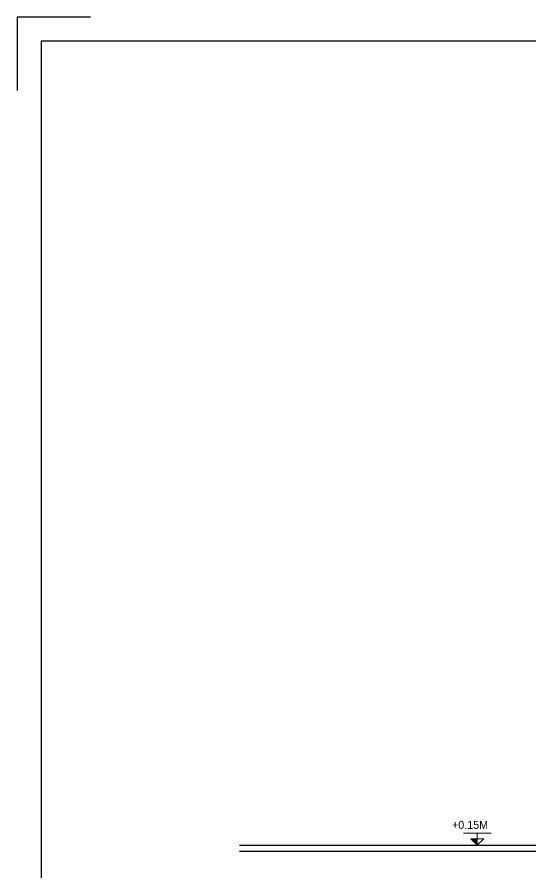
# Model space of a CAD drawing. Header units: millimetres. Extents: x -11627 to -10952, y 10244 to 10588.
# Drawn here: x -11055.26 to -11042.42, y 10456.58 to 10477.96 of the extents above; entities that cross this region are included whole.
import ezdxf

# ---------------------------------------------------------------- set-up
doc = ezdxf.new("R2010")
doc.units = ezdxf.units.MM
doc.layers.get('0').update_dxf_attribs({"lineweight": 5})
for name, color, linetype, lineweight in [('A-LEVEL TAG', 23, 'Continuous', 9), ('BORDER A1', 7, 'Continuous', 100), ('Title Block', 7, 'Continuous', 0)]:
    doc.layers.add(name, color=color, linetype=linetype, lineweight=lineweight)
doc.layers.add('A-ROAD', color=43, linetype='Continuous')
doc.styles.add('EUROROMAN', font='eur_____.pfb', dxfattribs={"width": 0.8, "height": 0.2})

# ---------------------------------------------------------------- blocks, each defined once
blk = doc.blocks.new('LVL')
for p, q in [((-0.627, 0.301), (0.066, 0.301)), ((-0.28, 0), (-0.28, 0.301)), ((-0.121, 0.159), (-0.44, 0.159)), ((-0.28, 0), (-0.44, 0.159)), ((-0.28, 0), (-0.121, 0.159))]:
    blk.add_line(p, q)
blk.add_lwpolyline([(-0.44, 0.159), (-0.28, 0.159), (-0.28, 0), (-0.44, 0.159)])
blk.add_solid([(-0.121, 0.159), (-0.28, 0.159), (-0.28, 0)])
blk = doc.blocks.new('ADM FRAME-A2')
at = {"layer": 'BORDER A1', "lineweight": 25}
blk.add_lwpolyline([(-57.297, 41.545), (-59.13, 41.545), (-59.13, 39.712)], dxfattribs=at)
blk.add_lwpolyline([(-58.529, 2.457), (-11.557, 2.457), (-11.557, 40.943), (-58.529, 40.943)], close=True, dxfattribs=at)

msp = doc.modelspace()

# ---------------------------------------------------------------- linework, layer by layer
at = {"layer": 'A-ROAD'}
for p, q in [((-11049.705, 10457.274), (-11041.758, 10457.274)), ((-11049.705, 10457.124), (-11041.758, 10457.124))]:
    msp.add_line(p, q, dxfattribs=at)

# ---------------------------------------------------------------- block references
at = {"layer": 'A-LEVEL TAG', "xscale": -1}
msp.add_blockref('LVL', (-11044.037, 10457.274, 0.001), dxfattribs=at)
at = {"layer": 'Title Block'}
msp.add_blockref('ADM FRAME-A2', (-10996.134, 10436.418, -0.001), dxfattribs=at)

# ---------------------------------------------------------------- texts
at = {"layer": 'A-LEVEL TAG', "style": 'EUROROMAN'}
msp.add_text('+0.15M', height=0.2, dxfattribs=at).set_placement((-11044.388, 10457.685, 0.001))

doc.saveas('drawing.dxf')
